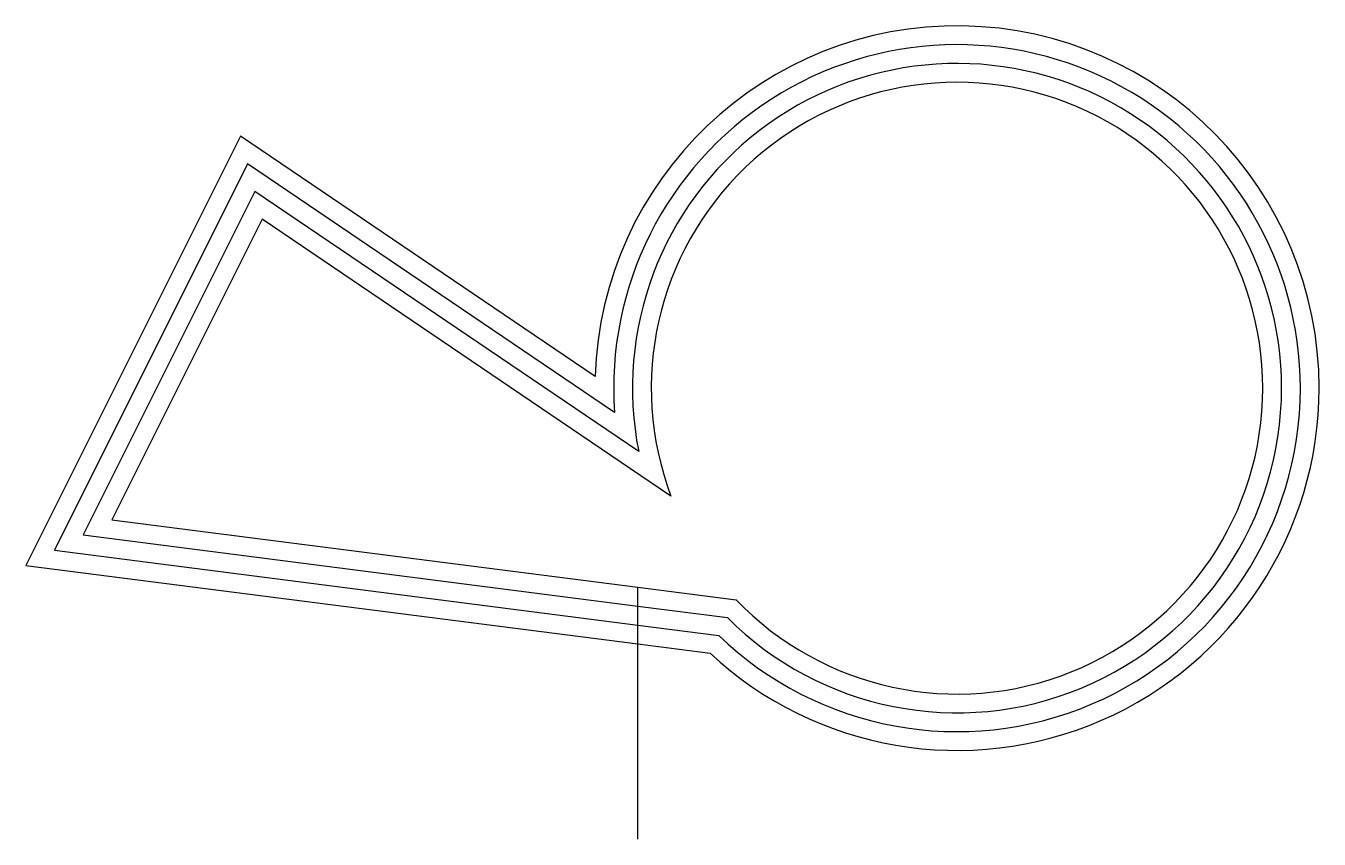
# Model space of a CAD drawing. Header units: millimetres. Extents: x -32.6 to 36.3, y 0 to 43.3.
import ezdxf

# ---------------------------------------------------------------- set-up
doc = ezdxf.new("R2010")
doc.units = ezdxf.units.MM
doc.layers.get('0').update_dxf_attribs({"lineweight": 25})

msp = doc.modelspace()

# ---------------------------------------------------------------- linework, layer by layer
for p, q in [((-21.152, 37.404), (-32.573, 14.562)), ((-2.269, 24.612), (-21.152, 37.404)), ((-20.768, 35.936), (-31.049, 15.375)), ((-1.233, 22.702), (-20.768, 35.936)), ((-20.384, 34.468), (-29.524, 16.187)), ((0.054, 20.623), (-20.384, 34.468)), ((-20, 33), (-28, 17)), ((1.769, 18.253), (-20, 33)), ((-28, 17), (0, 13.41)), ((-29.524, 16.187), (0, 12.402)), ((-31.049, 15.375), (0, 11.394)), ((-32.573, 14.562), (0, 10.386)), ((0, 12.402), (0, 13.41)), ((0, 13.41), (5.246, 12.738)), ((0, 11.394), (0, 12.402)), ((0, 12.402), (4.774, 11.79)), ((0, 10.386), (0, 11.394)), ((0, 11.394), (4.313, 10.841)), ((0, 0), (0, 10.386)), ((0, 10.386), (3.862, 9.891))]:
    msp.add_line(p, q)
for radius, start, end in [(19.279, 0, 178.18001), (18.279, 0, 184.07092), (17.279, 0, 191.27204), (16.279, 0, 200.67306), (19.279, 227.04292, 0), (18.279, 226.047, 0), (17.279, 224.96257, 0), (16.279, 223.77567, 0)]:
    msp.add_arc((17, 24), radius, start, end)

doc.saveas('drawing.dxf')
